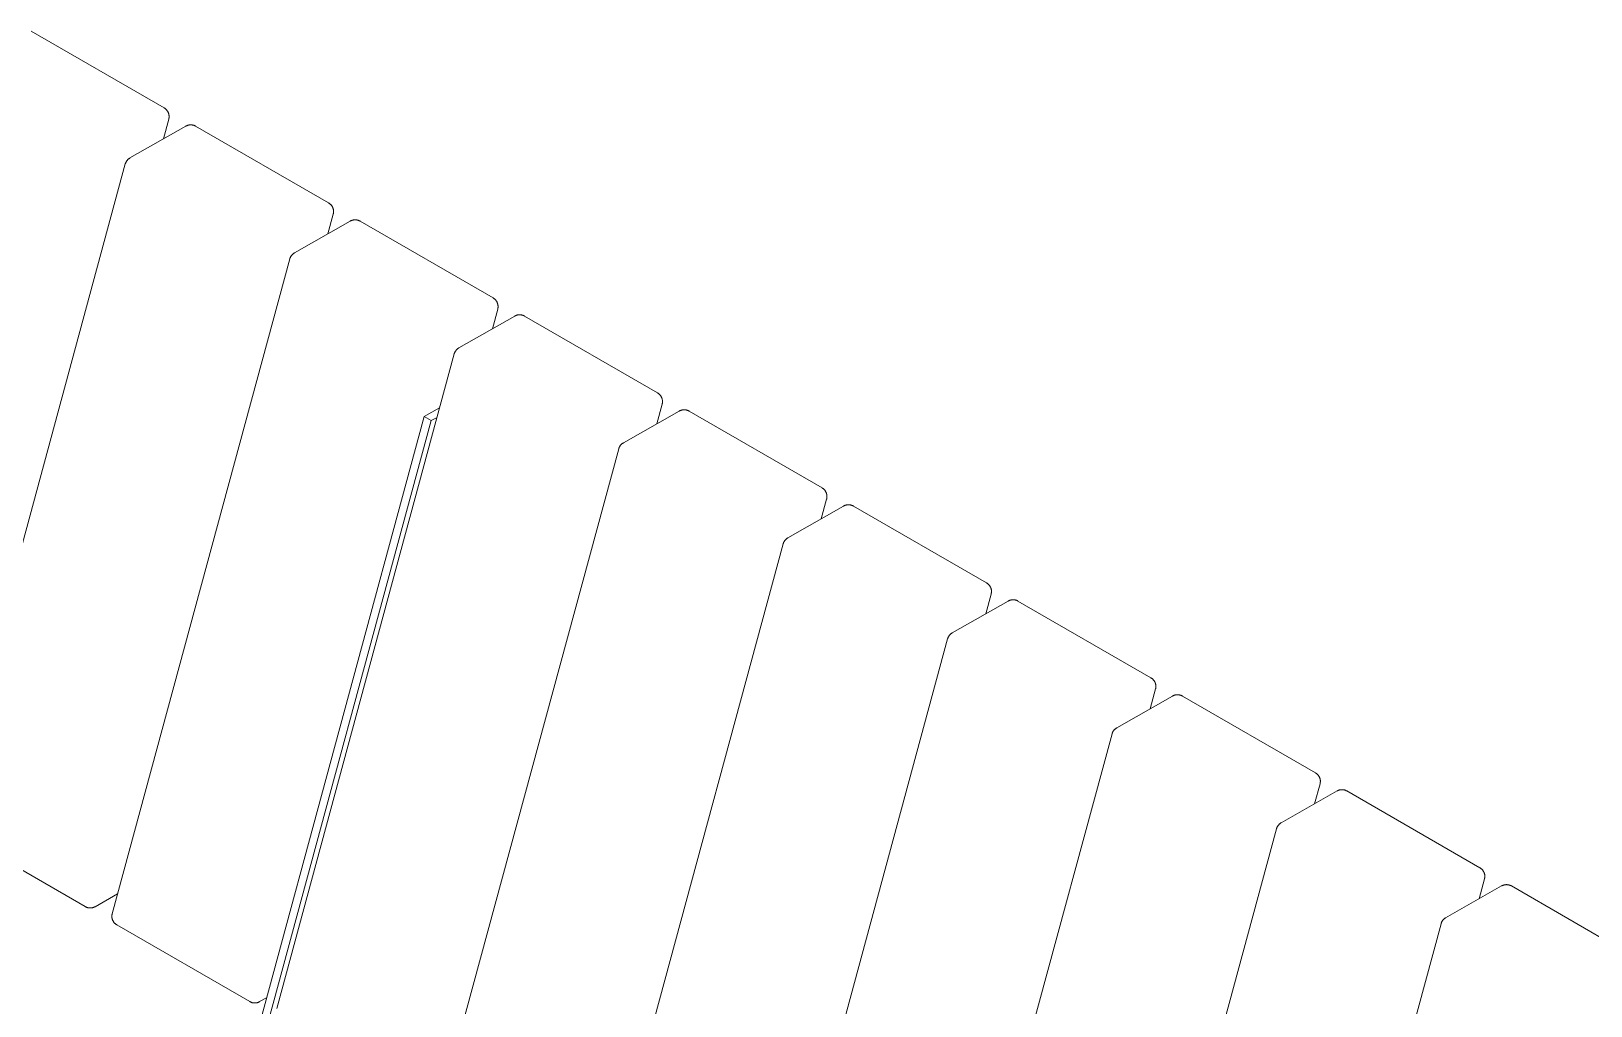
# Model space of a CAD drawing. Header units: millimetres. Extents: x -402 to 3954, y -41 to 3282.
# Drawn here: x 3260.5 to 3668.3, y 1666.8 to 1921.5 of the extents above; entities that cross this region are included whole.
import ezdxf

# ---------------------------------------------------------------- set-up
doc = ezdxf.new("R2010")
doc.units = ezdxf.units.MM
doc.layers.add('ZANO_R', color=7, linetype='Continuous', lineweight=0)

msp = doc.modelspace()

# ---------------------------------------------------------------- linework, layer by layer
at = {"layer": 'ZANO_R'}
for p, q in [((3260.51, 1921.5), (3295.28, 1901.43)), ((3295.28, 1901.43), (3295.35, 1901.38)), ((3295.35, 1901.38), (3295.43, 1901.34)), ((3295.43, 1901.34), (3295.5, 1901.28)), ((3295.5, 1901.28), (3295.57, 1901.23)), ((3295.57, 1901.23), (3295.64, 1901.17)), ((3295.64, 1901.17), (3295.71, 1901.12)), ((3295.71, 1901.12), (3295.77, 1901.06)), ((3295.77, 1901.06), (3295.84, 1900.99)), ((3295.84, 1900.99), (3295.9, 1900.93)), ((3295.9, 1900.93), (3295.96, 1900.86)), ((3295.96, 1900.86), (3296.01, 1900.79)), ((3296.01, 1900.79), (3296.07, 1900.72)), ((3296.07, 1900.72), (3296.12, 1900.65)), ((3296.12, 1900.65), (3296.17, 1900.57)), ((3296.17, 1900.57), (3296.22, 1900.5)), ((3296.22, 1900.5), (3296.26, 1900.42)), ((3296.26, 1900.42), (3296.3, 1900.34)), ((3296.3, 1900.34), (3296.34, 1900.26)), ((3296.34, 1900.26), (3296.37, 1900.18)), ((3296.37, 1900.18), (3296.41, 1900.09)), ((3286.33, 1888.36), (3300.94, 1896.68)), ((3296.48, 1898.51), (3295.08, 1893.35)), ((3296.41, 1900.09), (3296.44, 1900.01)), ((3296.44, 1900.01), (3296.46, 1899.92)), ((3296.46, 1899.92), (3296.49, 1899.84)), ((3296.5, 1898.6), (3296.48, 1898.51)), ((3296.49, 1899.84), (3296.51, 1899.75)), ((3296.52, 1898.69), (3296.5, 1898.6)), ((3296.51, 1899.75), (3296.53, 1899.66)), ((3296.54, 1898.77), (3296.52, 1898.69)), ((3296.53, 1899.66), (3296.54, 1899.57)), ((3296.54, 1899.57), (3296.55, 1899.49)), ((3296.55, 1898.86), (3296.54, 1898.77)), ((3296.55, 1899.49), (3296.56, 1899.4)), ((3296.56, 1898.95), (3296.55, 1898.86)), ((3296.56, 1899.4), (3296.57, 1899.31)), ((3296.57, 1899.04), (3296.56, 1898.95)), ((3296.57, 1899.31), (3296.57, 1899.22)), ((3296.57, 1899.22), (3296.57, 1899.13)), ((3296.57, 1899.13), (3296.57, 1899.04)), ((3300.94, 1896.68), (3301.01, 1896.73)), ((3301.01, 1896.73), (3301.09, 1896.77)), ((3301.09, 1896.77), (3301.18, 1896.8)), ((3301.18, 1896.8), (3301.26, 1896.84)), ((3301.26, 1896.84), (3301.34, 1896.87)), ((3301.34, 1896.87), (3301.43, 1896.9)), ((3301.43, 1896.9), (3301.51, 1896.93)), ((3301.51, 1896.93), (3301.6, 1896.95)), ((3301.6, 1896.95), (3301.69, 1896.97)), ((3301.69, 1896.97), (3301.78, 1896.99)), ((3301.78, 1896.99), (3301.87, 1897)), ((3301.87, 1897), (3301.95, 1897.01)), ((3301.95, 1897.01), (3302.04, 1897.02)), ((3302.04, 1897.02), (3302.13, 1897.02)), ((3302.13, 1897.02), (3302.22, 1897.02)), ((3302.22, 1897.02), (3302.31, 1897.02)), ((3302.31, 1897.02), (3302.4, 1897.02)), ((3302.4, 1897.02), (3302.49, 1897.01)), ((3302.49, 1897.01), (3302.58, 1897)), ((3302.58, 1897), (3302.67, 1896.98)), ((3302.67, 1896.98), (3302.76, 1896.97)), ((3302.76, 1896.97), (3302.85, 1896.94)), ((3302.85, 1896.94), (3302.93, 1896.92)), ((3302.93, 1896.92), (3303.02, 1896.9)), ((3303.02, 1896.9), (3303.1, 1896.87)), ((3303.1, 1896.87), (3303.19, 1896.83)), ((3303.19, 1896.83), (3303.27, 1896.8)), ((3303.27, 1896.8), (3303.35, 1896.76)), ((3303.35, 1896.76), (3303.43, 1896.72)), ((3303.43, 1896.72), (3303.51, 1896.68)), ((3303.51, 1896.68), (3338.28, 1876.6)), ((3285.71, 1887.87), (3285.77, 1887.93)), ((3285.77, 1887.93), (3285.83, 1887.99)), ((3285.83, 1887.99), (3285.9, 1888.05)), ((3285.9, 1888.05), (3285.97, 1888.11)), ((3285.97, 1888.11), (3286.04, 1888.17)), ((3286.04, 1888.17), (3286.11, 1888.22)), ((3286.11, 1888.22), (3286.18, 1888.27)), ((3286.18, 1888.27), (3286.26, 1888.32)), ((3286.26, 1888.32), (3286.33, 1888.36)), ((3238.69, 1715.66), (3285.12, 1886.79)), ((3285.12, 1886.79), (3285.14, 1886.88)), ((3285.14, 1886.88), (3285.17, 1886.96)), ((3285.17, 1886.96), (3285.2, 1887.04)), ((3285.2, 1887.04), (3285.23, 1887.13)), ((3285.23, 1887.13), (3285.27, 1887.21)), ((3285.27, 1887.21), (3285.31, 1887.29)), ((3285.31, 1887.29), (3285.35, 1887.37)), ((3285.35, 1887.37), (3285.39, 1887.44)), ((3285.39, 1887.44), (3285.44, 1887.52)), ((3285.44, 1887.52), (3285.49, 1887.59)), ((3285.49, 1887.59), (3285.54, 1887.66)), ((3285.54, 1887.66), (3285.59, 1887.73)), ((3285.59, 1887.73), (3285.65, 1887.8)), ((3285.65, 1887.8), (3285.71, 1887.87)), ((3338.28, 1876.6), (3338.35, 1876.56)), ((3338.35, 1876.56), (3338.43, 1876.51)), ((3338.43, 1876.51), (3338.5, 1876.46)), ((3338.5, 1876.46), (3338.57, 1876.4)), ((3338.57, 1876.4), (3338.64, 1876.35)), ((3338.64, 1876.35), (3338.71, 1876.29)), ((3338.71, 1876.29), (3338.77, 1876.23)), ((3338.77, 1876.23), (3338.84, 1876.17)), ((3338.84, 1876.17), (3338.9, 1876.1)), ((3338.9, 1876.1), (3338.96, 1876.03)), ((3338.96, 1876.03), (3339.01, 1875.96)), ((3339.01, 1875.96), (3339.07, 1875.89)), ((3339.07, 1875.89), (3339.12, 1875.82)), ((3339.12, 1875.82), (3339.17, 1875.75)), ((3339.17, 1875.75), (3339.22, 1875.67)), ((3329.33, 1863.54), (3343.93, 1871.86)), ((3339.48, 1873.69), (3338.08, 1868.52)), ((3339.22, 1875.67), (3339.26, 1875.59)), ((3339.26, 1875.59), (3339.3, 1875.51)), ((3339.3, 1875.51), (3339.34, 1875.43)), ((3339.34, 1875.43), (3339.37, 1875.35)), ((3339.37, 1875.35), (3339.41, 1875.27)), ((3339.41, 1875.27), (3339.44, 1875.18)), ((3339.44, 1875.18), (3339.46, 1875.1)), ((3339.46, 1875.1), (3339.49, 1875.01)), ((3339.5, 1873.77), (3339.48, 1873.69)), ((3339.49, 1875.01), (3339.51, 1874.92)), ((3339.52, 1873.86), (3339.5, 1873.77)), ((3339.51, 1874.92), (3339.53, 1874.84)), ((3339.54, 1873.95), (3339.52, 1873.86)), ((3339.53, 1874.84), (3339.54, 1874.75)), ((3339.54, 1874.75), (3339.55, 1874.66)), ((3339.55, 1874.04), (3339.54, 1873.95)), ((3339.55, 1874.66), (3339.56, 1874.57)), ((3339.56, 1874.13), (3339.55, 1874.04)), ((3339.56, 1874.57), (3339.57, 1874.48)), ((3339.57, 1874.3), (3339.56, 1874.21)), ((3339.56, 1874.21), (3339.56, 1874.13)), ((3339.57, 1874.48), (3339.57, 1874.39)), ((3339.57, 1874.39), (3339.57, 1874.3)), ((3343.93, 1871.86), (3344.01, 1871.9)), ((3344.01, 1871.9), (3344.09, 1871.94)), ((3344.09, 1871.94), (3344.17, 1871.98)), ((3344.17, 1871.98), (3344.26, 1872.01)), ((3344.26, 1872.01), (3344.34, 1872.05)), ((3344.34, 1872.05), (3344.43, 1872.07)), ((3344.43, 1872.07), (3344.51, 1872.1)), ((3344.51, 1872.1), (3344.6, 1872.12)), ((3344.6, 1872.12), (3344.69, 1872.14)), ((3344.69, 1872.14), (3344.78, 1872.16)), ((3344.78, 1872.16), (3344.86, 1872.17)), ((3344.86, 1872.17), (3344.95, 1872.18)), ((3344.95, 1872.18), (3345.04, 1872.19)), ((3345.04, 1872.19), (3345.13, 1872.2)), ((3345.13, 1872.2), (3345.22, 1872.2)), ((3345.22, 1872.2), (3345.31, 1872.2)), ((3345.31, 1872.2), (3345.4, 1872.19)), ((3345.4, 1872.19), (3345.49, 1872.18)), ((3345.49, 1872.18), (3345.58, 1872.17)), ((3345.58, 1872.17), (3345.67, 1872.16)), ((3345.67, 1872.16), (3345.76, 1872.14)), ((3345.76, 1872.14), (3345.85, 1872.12)), ((3345.85, 1872.12), (3345.93, 1872.1)), ((3345.93, 1872.1), (3346.02, 1872.07)), ((3346.02, 1872.07), (3346.1, 1872.04)), ((3346.1, 1872.04), (3346.19, 1872.01)), ((3346.19, 1872.01), (3346.27, 1871.97)), ((3346.27, 1871.97), (3346.35, 1871.93)), ((3346.35, 1871.93), (3346.43, 1871.89)), ((3346.43, 1871.89), (3346.51, 1871.85)), ((3346.51, 1871.85), (3381.27, 1851.78)), ((3329.18, 1863.44), (3329.25, 1863.49)), ((3329.25, 1863.49), (3329.33, 1863.54)), ((3281.69, 1690.83), (3328.11, 1861.97)), ((3328.11, 1861.97), (3328.14, 1862.05)), ((3328.14, 1862.05), (3328.17, 1862.14)), ((3328.17, 1862.14), (3328.2, 1862.22)), ((3328.2, 1862.22), (3328.23, 1862.3)), ((3328.23, 1862.3), (3328.27, 1862.38)), ((3328.27, 1862.38), (3328.31, 1862.46)), ((3328.31, 1862.46), (3328.35, 1862.54)), ((3328.35, 1862.54), (3328.39, 1862.62)), ((3328.39, 1862.62), (3328.44, 1862.69)), ((3328.44, 1862.69), (3328.49, 1862.77)), ((3328.49, 1862.77), (3328.54, 1862.84)), ((3328.54, 1862.84), (3328.59, 1862.91)), ((3328.59, 1862.91), (3328.65, 1862.98)), ((3328.65, 1862.98), (3328.71, 1863.04)), ((3328.71, 1863.04), (3328.77, 1863.11)), ((3328.77, 1863.11), (3328.83, 1863.17)), ((3328.83, 1863.17), (3328.9, 1863.23)), ((3328.9, 1863.23), (3328.97, 1863.29)), ((3328.97, 1863.29), (3329.04, 1863.34)), ((3329.04, 1863.34), (3329.11, 1863.39)), ((3329.11, 1863.39), (3329.18, 1863.44)), ((3381.27, 1851.78), (3381.35, 1851.73)), ((3381.35, 1851.73), (3381.43, 1851.68)), ((3381.43, 1851.68), (3381.5, 1851.63)), ((3381.5, 1851.63), (3381.57, 1851.58)), ((3381.57, 1851.58), (3381.64, 1851.52)), ((3381.64, 1851.52), (3381.71, 1851.46)), ((3381.71, 1851.46), (3381.77, 1851.4)), ((3381.77, 1851.4), (3381.84, 1851.34)), ((3381.84, 1851.34), (3381.9, 1851.28)), ((3381.9, 1851.28), (3381.96, 1851.21)), ((3382.48, 1848.86), (3381.08, 1843.7)), ((3381.96, 1851.21), (3382.01, 1851.14)), ((3382.01, 1851.14), (3382.07, 1851.07)), ((3382.07, 1851.07), (3382.12, 1851)), ((3382.12, 1851), (3382.17, 1850.92)), ((3382.17, 1850.92), (3382.21, 1850.84)), ((3382.21, 1850.84), (3382.26, 1850.77)), ((3382.26, 1850.77), (3382.3, 1850.69)), ((3382.3, 1850.69), (3382.34, 1850.61)), ((3382.34, 1850.61), (3382.37, 1850.52)), ((3382.37, 1850.52), (3382.41, 1850.44)), ((3382.41, 1850.44), (3382.44, 1850.36)), ((3382.44, 1850.36), (3382.46, 1850.27)), ((3382.46, 1850.27), (3382.49, 1850.19)), ((3382.5, 1848.95), (3382.48, 1848.86)), ((3382.49, 1850.19), (3382.51, 1850.1)), ((3382.52, 1849.03), (3382.5, 1848.95)), ((3382.51, 1850.1), (3382.52, 1850.01)), ((3382.52, 1850.01), (3382.54, 1849.92)), ((3382.53, 1849.12), (3382.52, 1849.03)), ((3382.55, 1849.21), (3382.53, 1849.12)), ((3382.54, 1849.92), (3382.55, 1849.83)), ((3382.55, 1849.83), (3382.56, 1849.75)), ((3382.56, 1849.3), (3382.55, 1849.21)), ((3382.56, 1849.75), (3382.57, 1849.66)), ((3382.57, 1849.48), (3382.56, 1849.39)), ((3382.56, 1849.39), (3382.56, 1849.3)), ((3382.57, 1849.66), (3382.57, 1849.57)), ((3382.57, 1849.57), (3382.57, 1849.48)), ((3387.09, 1847.12), (3387.17, 1847.15)), ((3387.17, 1847.15), (3387.26, 1847.19)), ((3387.26, 1847.19), (3387.34, 1847.22)), ((3387.34, 1847.22), (3387.43, 1847.25)), ((3387.43, 1847.25), (3387.51, 1847.27)), ((3387.51, 1847.27), (3387.6, 1847.3)), ((3387.6, 1847.3), (3387.69, 1847.32)), ((3387.69, 1847.32), (3387.77, 1847.33)), ((3387.77, 1847.33), (3387.86, 1847.35)), ((3387.86, 1847.35), (3387.95, 1847.36)), ((3387.95, 1847.36), (3388.04, 1847.37)), ((3388.04, 1847.37), (3388.13, 1847.37)), ((3388.13, 1847.37), (3388.22, 1847.37)), ((3388.22, 1847.37), (3388.31, 1847.37)), ((3388.31, 1847.37), (3388.4, 1847.36)), ((3388.4, 1847.36), (3388.49, 1847.36)), ((3388.49, 1847.36), (3388.58, 1847.35)), ((3388.58, 1847.35), (3388.67, 1847.33)), ((3388.67, 1847.33), (3388.76, 1847.31)), ((3388.76, 1847.31), (3388.84, 1847.29)), ((3388.84, 1847.29), (3388.93, 1847.27)), ((3388.93, 1847.27), (3389.02, 1847.24)), ((3389.02, 1847.24), (3389.1, 1847.21)), ((3389.1, 1847.21), (3389.19, 1847.18)), ((3389.19, 1847.18), (3389.27, 1847.15)), ((3389.27, 1847.15), (3389.35, 1847.11)), ((3372.33, 1838.71), (3386.93, 1847.03)), ((3386.93, 1847.03), (3387.01, 1847.08)), ((3387.01, 1847.08), (3387.09, 1847.12)), ((3389.35, 1847.11), (3389.43, 1847.07)), ((3389.43, 1847.07), (3389.51, 1847.03)), ((3389.51, 1847.03), (3424.27, 1826.95)), ((3324.69, 1666.01), (3371.11, 1837.14)), ((3371.11, 1837.14), (3371.14, 1837.23)), ((3371.14, 1837.23), (3371.17, 1837.31)), ((3371.17, 1837.31), (3371.2, 1837.39)), ((3371.2, 1837.39), (3371.23, 1837.48)), ((3371.23, 1837.48), (3371.27, 1837.56)), ((3371.27, 1837.56), (3371.3, 1837.64)), ((3371.3, 1837.64), (3371.35, 1837.71)), ((3371.35, 1837.71), (3371.39, 1837.79)), ((3371.39, 1837.79), (3371.44, 1837.87)), ((3371.44, 1837.87), (3371.49, 1837.94)), ((3371.49, 1837.94), (3371.54, 1838.01)), ((3371.54, 1838.01), (3371.59, 1838.08)), ((3371.59, 1838.08), (3371.65, 1838.15)), ((3371.65, 1838.15), (3371.71, 1838.22)), ((3371.71, 1838.22), (3371.77, 1838.28)), ((3371.77, 1838.28), (3371.83, 1838.34)), ((3371.83, 1838.34), (3371.9, 1838.4)), ((3371.9, 1838.4), (3371.97, 1838.46)), ((3371.97, 1838.46), (3372.03, 1838.52)), ((3372.03, 1838.52), (3372.11, 1838.57)), ((3372.11, 1838.57), (3372.18, 1838.62)), ((3372.18, 1838.62), (3372.25, 1838.67)), ((3372.25, 1838.67), (3372.33, 1838.71)), ((3424.27, 1826.95), (3424.35, 1826.91)), ((3424.35, 1826.91), (3424.42, 1826.86)), ((3424.42, 1826.86), (3424.5, 1826.81)), ((3424.5, 1826.81), (3424.57, 1826.75)), ((3363.29, 1820.77), (3367.29, 1823.05)), ((3425.48, 1824.03), (3424.08, 1818.87)), ((3424.57, 1826.75), (3424.64, 1826.7)), ((3424.64, 1826.7), (3424.71, 1826.64)), ((3424.71, 1826.64), (3424.77, 1826.58)), ((3424.77, 1826.58), (3424.84, 1826.52)), ((3424.84, 1826.52), (3424.9, 1826.45)), ((3424.9, 1826.45), (3424.96, 1826.38)), ((3424.96, 1826.38), (3425.01, 1826.31)), ((3425.01, 1826.31), (3425.07, 1826.24)), ((3425.07, 1826.24), (3425.12, 1826.17)), ((3425.12, 1826.17), (3425.17, 1826.1)), ((3425.17, 1826.1), (3425.21, 1826.02)), ((3425.21, 1826.02), (3425.26, 1825.94)), ((3425.26, 1825.94), (3425.3, 1825.86)), ((3425.3, 1825.86), (3425.34, 1825.78)), ((3425.34, 1825.78), (3425.37, 1825.7)), ((3425.37, 1825.7), (3425.4, 1825.62)), ((3425.4, 1825.62), (3425.43, 1825.53)), ((3425.43, 1825.53), (3425.46, 1825.45)), ((3425.46, 1825.45), (3425.48, 1825.36)), ((3425.48, 1825.36), (3425.51, 1825.27)), ((3425.5, 1824.12), (3425.48, 1824.03)), ((3425.52, 1824.21), (3425.5, 1824.12)), ((3425.51, 1825.27), (3425.52, 1825.19)), ((3425.52, 1825.19), (3425.54, 1825.1)), ((3425.53, 1824.3), (3425.52, 1824.21)), ((3425.55, 1824.39), (3425.53, 1824.3)), ((3425.54, 1825.1), (3425.55, 1825.01)), ((3425.55, 1825.01), (3425.56, 1824.92)), ((3425.56, 1824.47), (3425.55, 1824.39)), ((3425.56, 1824.92), (3425.56, 1824.83)), ((3425.56, 1824.83), (3425.57, 1824.74)), ((3425.57, 1824.65), (3425.56, 1824.56)), ((3425.56, 1824.56), (3425.56, 1824.47)), ((3425.57, 1824.74), (3425.57, 1824.65)), ((3308.04, 1617.29), (3363.29, 1820.77)), ((3309.87, 1616.24), (3365.12, 1819.71)), ((3363.29, 1820.77), (3365.12, 1819.71)), ((3365.12, 1819.71), (3366.62, 1820.56)), ((3415.33, 1813.89), (3429.93, 1822.21)), ((3429.93, 1822.21), (3430.01, 1822.25)), ((3430.01, 1822.25), (3430.09, 1822.29)), ((3430.09, 1822.29), (3430.17, 1822.33)), ((3430.17, 1822.33), (3430.26, 1822.36)), ((3430.26, 1822.36), (3430.34, 1822.39)), ((3430.34, 1822.39), (3430.43, 1822.42)), ((3430.43, 1822.42), (3430.51, 1822.45)), ((3430.51, 1822.45), (3430.6, 1822.47)), ((3430.6, 1822.47), (3430.69, 1822.49)), ((3430.69, 1822.49), (3430.77, 1822.51)), ((3430.77, 1822.51), (3430.86, 1822.52)), ((3430.86, 1822.52), (3430.95, 1822.53)), ((3430.95, 1822.53), (3431.04, 1822.54)), ((3431.04, 1822.54), (3431.13, 1822.54)), ((3431.13, 1822.54), (3431.22, 1822.55)), ((3431.22, 1822.55), (3431.31, 1822.54)), ((3431.31, 1822.54), (3431.4, 1822.54)), ((3431.4, 1822.54), (3431.49, 1822.53)), ((3431.49, 1822.53), (3431.58, 1822.52)), ((3431.58, 1822.52), (3431.67, 1822.51)), ((3431.67, 1822.51), (3431.76, 1822.49)), ((3431.76, 1822.49), (3431.84, 1822.47)), ((3431.84, 1822.47), (3431.93, 1822.44)), ((3431.93, 1822.44), (3432.02, 1822.42)), ((3432.02, 1822.42), (3432.1, 1822.39)), ((3432.1, 1822.39), (3432.18, 1822.36)), ((3432.18, 1822.36), (3432.27, 1822.32)), ((3432.27, 1822.32), (3432.35, 1822.28)), ((3432.35, 1822.28), (3432.43, 1822.24)), ((3432.43, 1822.24), (3432.51, 1822.2)), ((3432.51, 1822.2), (3467.27, 1802.13)), ((3367.69, 1641.18), (3414.11, 1812.32)), ((3414.11, 1812.32), (3414.14, 1812.4)), ((3414.14, 1812.4), (3414.16, 1812.48)), ((3414.16, 1812.48), (3414.2, 1812.57)), ((3414.2, 1812.57), (3414.23, 1812.65)), ((3414.23, 1812.65), (3414.26, 1812.73)), ((3414.26, 1812.73), (3414.3, 1812.81)), ((3414.3, 1812.81), (3414.34, 1812.89)), ((3414.34, 1812.89), (3414.39, 1812.97)), ((3414.39, 1812.97), (3414.44, 1813.04)), ((3414.44, 1813.04), (3414.49, 1813.11)), ((3414.49, 1813.11), (3414.54, 1813.19)), ((3414.54, 1813.19), (3414.59, 1813.26)), ((3414.59, 1813.26), (3414.65, 1813.32)), ((3414.65, 1813.32), (3414.71, 1813.39)), ((3414.71, 1813.39), (3414.77, 1813.46)), ((3414.77, 1813.46), (3414.83, 1813.52)), ((3414.83, 1813.52), (3414.9, 1813.58)), ((3414.9, 1813.58), (3414.96, 1813.63)), ((3414.96, 1813.63), (3415.03, 1813.69)), ((3415.03, 1813.69), (3415.1, 1813.74)), ((3415.1, 1813.74), (3415.18, 1813.79)), ((3415.18, 1813.79), (3415.25, 1813.84)), ((3415.25, 1813.84), (3415.33, 1813.89)), ((3468.48, 1799.21), (3467.07, 1794.04)), ((3467.27, 1802.13), (3467.35, 1802.08)), ((3467.35, 1802.08), (3467.42, 1802.03)), ((3467.42, 1802.03), (3467.5, 1801.98)), ((3467.5, 1801.98), (3467.57, 1801.93)), ((3467.57, 1801.93), (3467.64, 1801.87)), ((3467.64, 1801.87), (3467.71, 1801.81)), ((3467.71, 1801.81), (3467.77, 1801.75)), ((3467.77, 1801.75), (3467.83, 1801.69)), ((3467.83, 1801.69), (3467.9, 1801.62)), ((3467.9, 1801.62), (3467.95, 1801.56)), ((3467.95, 1801.56), (3468.01, 1801.49)), ((3468.01, 1801.49), (3468.07, 1801.42)), ((3468.07, 1801.42), (3468.12, 1801.34)), ((3468.12, 1801.34), (3468.17, 1801.27)), ((3468.17, 1801.27), (3468.21, 1801.19)), ((3468.21, 1801.19), (3468.26, 1801.12)), ((3468.26, 1801.12), (3468.3, 1801.04)), ((3468.3, 1801.04), (3468.34, 1800.96)), ((3468.34, 1800.96), (3468.37, 1800.87)), ((3468.37, 1800.87), (3468.4, 1800.79)), ((3468.4, 1800.79), (3468.43, 1800.71)), ((3468.43, 1800.71), (3468.46, 1800.62)), ((3468.46, 1800.62), (3468.48, 1800.53)), ((3468.48, 1800.53), (3468.5, 1800.45)), ((3468.5, 1799.3), (3468.48, 1799.21)), ((3468.5, 1800.45), (3468.52, 1800.36)), ((3468.52, 1799.38), (3468.5, 1799.3)), ((3468.52, 1800.36), (3468.54, 1800.27)), ((3468.53, 1799.47), (3468.52, 1799.38)), ((3468.55, 1799.56), (3468.53, 1799.47)), ((3468.54, 1800.27), (3468.55, 1800.18)), ((3468.55, 1800.18), (3468.56, 1800.09)), ((3468.56, 1799.65), (3468.55, 1799.56)), ((3468.56, 1800.09), (3468.56, 1800.01)), ((3468.56, 1800.01), (3468.57, 1799.92)), ((3468.57, 1799.83), (3468.56, 1799.74)), ((3468.56, 1799.74), (3468.56, 1799.65)), ((3468.57, 1799.92), (3468.57, 1799.83)), ((3458.33, 1789.06), (3472.93, 1797.38)), ((3472.93, 1797.38), (3473.01, 1797.42)), ((3473.01, 1797.42), (3473.09, 1797.46)), ((3473.09, 1797.46), (3473.17, 1797.5)), ((3473.17, 1797.5), (3473.26, 1797.54)), ((3473.26, 1797.54), (3473.34, 1797.57)), ((3473.34, 1797.57), (3473.42, 1797.6)), ((3473.42, 1797.6), (3473.51, 1797.62)), ((3473.51, 1797.62), (3473.6, 1797.65)), ((3473.6, 1797.65), (3473.68, 1797.67)), ((3473.68, 1797.67), (3473.77, 1797.68)), ((3473.77, 1797.68), (3473.86, 1797.7)), ((3473.86, 1797.7), (3473.95, 1797.71)), ((3473.95, 1797.71), (3474.04, 1797.71)), ((3474.04, 1797.71), (3474.13, 1797.72)), ((3474.13, 1797.72), (3474.22, 1797.72)), ((3474.22, 1797.72), (3474.31, 1797.72)), ((3474.31, 1797.72), (3474.4, 1797.71)), ((3474.4, 1797.71), (3474.49, 1797.71)), ((3474.49, 1797.71), (3474.58, 1797.69)), ((3474.58, 1797.69), (3474.67, 1797.68)), ((3474.67, 1797.68), (3474.75, 1797.66)), ((3474.75, 1797.66), (3474.84, 1797.64)), ((3474.84, 1797.64), (3474.93, 1797.62)), ((3474.93, 1797.62), (3475.01, 1797.59)), ((3475.01, 1797.59), (3475.1, 1797.56)), ((3475.1, 1797.56), (3475.18, 1797.53)), ((3475.18, 1797.53), (3475.27, 1797.5)), ((3475.27, 1797.5), (3475.35, 1797.46)), ((3475.35, 1797.46), (3475.43, 1797.42)), ((3475.43, 1797.42), (3475.51, 1797.37)), ((3475.51, 1797.37), (3510.27, 1777.3)), ((3410.69, 1616.36), (3457.11, 1787.49)), ((3457.11, 1787.49), (3457.14, 1787.57)), ((3457.14, 1787.57), (3457.16, 1787.66)), ((3457.16, 1787.66), (3457.19, 1787.74)), ((3457.19, 1787.74), (3457.23, 1787.82)), ((3457.23, 1787.82), (3457.26, 1787.91)), ((3457.26, 1787.91), (3457.3, 1787.99)), ((3457.3, 1787.99), (3457.34, 1788.06)), ((3457.34, 1788.06), (3457.39, 1788.14)), ((3457.39, 1788.14), (3457.44, 1788.22)), ((3457.44, 1788.22), (3457.48, 1788.29)), ((3457.48, 1788.29), (3457.54, 1788.36)), ((3457.54, 1788.36), (3457.59, 1788.43)), ((3457.59, 1788.43), (3457.65, 1788.5)), ((3457.65, 1788.5), (3457.71, 1788.57)), ((3457.71, 1788.57), (3457.77, 1788.63)), ((3457.77, 1788.63), (3457.83, 1788.69)), ((3457.83, 1788.69), (3457.9, 1788.75)), ((3457.9, 1788.75), (3457.96, 1788.81)), ((3457.96, 1788.81), (3458.03, 1788.86)), ((3458.03, 1788.86), (3458.1, 1788.92)), ((3458.1, 1788.92), (3458.18, 1788.97)), ((3458.18, 1788.97), (3458.25, 1789.02)), ((3458.25, 1789.02), (3458.33, 1789.06)), ((3511.48, 1774.38), (3510.07, 1769.22)), ((3510.27, 1777.3), (3510.35, 1777.26)), ((3510.35, 1777.26), (3510.42, 1777.21)), ((3510.42, 1777.21), (3510.5, 1777.16)), ((3510.5, 1777.16), (3510.57, 1777.1)), ((3510.57, 1777.1), (3510.64, 1777.05)), ((3510.64, 1777.05), (3510.7, 1776.99)), ((3510.7, 1776.99), (3510.77, 1776.93)), ((3510.77, 1776.93), (3510.83, 1776.86)), ((3510.83, 1776.86), (3510.89, 1776.8)), ((3510.89, 1776.8), (3510.95, 1776.73)), ((3510.95, 1776.73), (3511.01, 1776.66)), ((3511.01, 1776.66), (3511.06, 1776.59)), ((3511.06, 1776.59), (3511.12, 1776.52)), ((3511.12, 1776.52), (3511.16, 1776.44)), ((3511.16, 1776.44), (3511.21, 1776.37)), ((3511.21, 1776.37), (3511.26, 1776.29)), ((3511.26, 1776.29), (3511.3, 1776.21)), ((3511.3, 1776.21), (3511.33, 1776.13)), ((3511.33, 1776.13), (3511.37, 1776.05)), ((3511.37, 1776.05), (3511.4, 1775.96)), ((3511.4, 1775.96), (3511.43, 1775.88)), ((3511.43, 1775.88), (3511.46, 1775.8)), ((3511.46, 1775.8), (3511.48, 1775.71)), ((3511.48, 1775.71), (3511.5, 1775.62)), ((3511.5, 1774.47), (3511.48, 1774.38)), ((3511.5, 1775.62), (3511.52, 1775.53)), ((3511.52, 1774.56), (3511.5, 1774.47)), ((3511.52, 1775.53), (3511.54, 1775.45)), ((3511.53, 1774.65), (3511.52, 1774.56)), ((3511.54, 1774.73), (3511.53, 1774.65)), ((3511.54, 1775.45), (3511.55, 1775.36)), ((3511.55, 1774.82), (3511.54, 1774.73)), ((3511.55, 1775.36), (3511.56, 1775.27)), ((3511.56, 1774.91), (3511.55, 1774.82)), ((3511.56, 1775.27), (3511.56, 1775.18)), ((3511.56, 1775.18), (3511.57, 1775.09)), ((3511.57, 1775.09), (3511.56, 1775)), ((3511.56, 1775), (3511.56, 1774.91)), ((3501.33, 1764.23), (3515.93, 1772.56)), ((3515.93, 1772.56), (3516.01, 1772.6)), ((3516.01, 1772.6), (3516.09, 1772.64)), ((3516.09, 1772.64), (3516.17, 1772.68)), ((3516.17, 1772.68), (3516.25, 1772.71)), ((3516.25, 1772.71), (3516.34, 1772.74)), ((3516.34, 1772.74), (3516.42, 1772.77)), ((3516.42, 1772.77), (3516.51, 1772.8)), ((3516.51, 1772.8), (3516.6, 1772.82)), ((3516.6, 1772.82), (3516.68, 1772.84)), ((3516.68, 1772.84), (3516.77, 1772.86)), ((3516.77, 1772.86), (3516.86, 1772.87)), ((3516.86, 1772.87), (3516.95, 1772.88)), ((3516.95, 1772.88), (3517.04, 1772.89)), ((3517.04, 1772.89), (3517.13, 1772.89)), ((3517.13, 1772.89), (3517.22, 1772.9)), ((3517.22, 1772.9), (3517.31, 1772.89)), ((3517.31, 1772.89), (3517.4, 1772.89)), ((3517.4, 1772.89), (3517.49, 1772.88)), ((3517.49, 1772.88), (3517.58, 1772.87)), ((3517.58, 1772.87), (3517.67, 1772.85)), ((3517.67, 1772.85), (3517.75, 1772.84)), ((3517.75, 1772.84), (3517.84, 1772.82)), ((3517.84, 1772.82), (3517.93, 1772.79)), ((3517.93, 1772.79), (3518.01, 1772.77)), ((3518.01, 1772.77), (3518.1, 1772.74)), ((3518.1, 1772.74), (3518.18, 1772.71)), ((3518.18, 1772.71), (3518.27, 1772.67)), ((3518.27, 1772.67), (3518.35, 1772.63)), ((3518.35, 1772.63), (3518.43, 1772.59)), ((3518.43, 1772.59), (3518.51, 1772.55)), ((3518.51, 1772.55), (3553.27, 1752.48)), ((3453.69, 1591.53), (3500.11, 1762.66)), ((3500.11, 1762.66), (3500.14, 1762.75)), ((3500.14, 1762.75), (3500.16, 1762.83)), ((3500.16, 1762.83), (3500.19, 1762.92)), ((3500.19, 1762.92), (3500.23, 1763)), ((3500.23, 1763), (3500.26, 1763.08)), ((3500.26, 1763.08), (3500.3, 1763.16)), ((3500.3, 1763.16), (3500.34, 1763.24)), ((3500.34, 1763.24), (3500.39, 1763.31)), ((3500.39, 1763.31), (3500.43, 1763.39)), ((3500.43, 1763.39), (3500.48, 1763.46)), ((3500.48, 1763.46), (3500.54, 1763.54)), ((3500.54, 1763.54), (3500.59, 1763.61)), ((3500.59, 1763.61), (3500.65, 1763.67)), ((3500.65, 1763.67), (3500.71, 1763.74)), ((3500.71, 1763.74), (3500.77, 1763.8)), ((3500.77, 1763.8), (3500.83, 1763.87)), ((3500.83, 1763.87), (3500.9, 1763.93)), ((3500.9, 1763.93), (3500.96, 1763.98)), ((3500.96, 1763.98), (3501.03, 1764.04)), ((3501.03, 1764.04), (3501.1, 1764.09)), ((3501.1, 1764.09), (3501.18, 1764.14)), ((3501.18, 1764.14), (3501.25, 1764.19)), ((3501.25, 1764.19), (3501.33, 1764.23)), ((3554.47, 1749.56), (3553.07, 1744.39)), ((3553.27, 1752.48), (3553.35, 1752.43)), ((3553.35, 1752.43), (3553.42, 1752.38)), ((3553.42, 1752.38), (3553.5, 1752.33)), ((3553.5, 1752.33), (3553.57, 1752.28)), ((3553.57, 1752.28), (3553.64, 1752.22)), ((3553.64, 1752.22), (3553.7, 1752.16)), ((3553.7, 1752.16), (3553.77, 1752.1)), ((3553.77, 1752.1), (3553.83, 1752.04)), ((3553.83, 1752.04), (3553.89, 1751.97)), ((3553.89, 1751.97), (3553.95, 1751.91)), ((3553.95, 1751.91), (3554.01, 1751.84)), ((3554.01, 1751.84), (3554.06, 1751.77)), ((3554.06, 1751.77), (3554.11, 1751.69)), ((3554.11, 1751.69), (3554.16, 1751.62)), ((3554.16, 1751.62), (3554.21, 1751.54)), ((3554.21, 1751.54), (3554.25, 1751.46)), ((3554.25, 1751.46), (3554.3, 1751.39)), ((3554.3, 1751.39), (3554.33, 1751.3)), ((3554.33, 1751.3), (3554.37, 1751.22)), ((3554.37, 1751.22), (3554.4, 1751.14)), ((3554.4, 1751.14), (3554.43, 1751.05)), ((3554.43, 1751.05), (3554.46, 1750.97)), ((3554.46, 1750.97), (3554.48, 1750.88)), ((3554.5, 1749.64), (3554.47, 1749.56)), ((3554.48, 1750.88), (3554.5, 1750.8)), ((3554.5, 1750.8), (3554.52, 1750.71)), ((3554.52, 1749.73), (3554.5, 1749.64)), ((3554.52, 1750.71), (3554.54, 1750.62)), ((3554.53, 1749.82), (3554.52, 1749.73)), ((3554.54, 1749.91), (3554.53, 1749.82)), ((3554.54, 1750.62), (3554.55, 1750.53)), ((3554.55, 1750), (3554.54, 1749.91)), ((3554.55, 1750.53), (3554.56, 1750.44)), ((3554.56, 1750.09), (3554.55, 1750)), ((3554.56, 1750.44), (3554.56, 1750.35)), ((3554.56, 1750.35), (3554.56, 1750.27)), ((3554.56, 1750.27), (3554.56, 1750.18)), ((3554.56, 1750.18), (3554.56, 1750.09)), ((3544.33, 1739.41), (3558.93, 1747.73)), ((3558.93, 1747.73), (3559.01, 1747.77)), ((3559.01, 1747.77), (3559.09, 1747.81)), ((3559.09, 1747.81), (3559.17, 1747.85)), ((3559.17, 1747.85), (3559.25, 1747.89)), ((3559.25, 1747.89), (3559.34, 1747.92)), ((3559.34, 1747.92), (3559.42, 1747.95)), ((3559.42, 1747.95), (3559.51, 1747.97)), ((3559.51, 1747.97), (3559.6, 1748)), ((3559.6, 1748), (3559.68, 1748.02)), ((3559.68, 1748.02), (3559.77, 1748.03)), ((3559.77, 1748.03), (3559.86, 1748.05)), ((3559.86, 1748.05), (3559.95, 1748.06)), ((3559.95, 1748.06), (3560.04, 1748.06)), ((3560.04, 1748.06), (3560.13, 1748.07)), ((3560.13, 1748.07), (3560.22, 1748.07)), ((3560.22, 1748.07), (3560.31, 1748.07)), ((3560.31, 1748.07), (3560.4, 1748.06)), ((3560.4, 1748.06), (3560.49, 1748.05)), ((3560.49, 1748.05), (3560.58, 1748.04)), ((3560.58, 1748.04), (3560.66, 1748.03)), ((3560.66, 1748.03), (3560.75, 1748.01)), ((3560.75, 1748.01), (3560.84, 1747.99)), ((3560.84, 1747.99), (3560.93, 1747.97)), ((3560.93, 1747.97), (3561.01, 1747.94)), ((3561.01, 1747.94), (3561.1, 1747.91)), ((3561.1, 1747.91), (3561.18, 1747.88)), ((3561.18, 1747.88), (3561.26, 1747.85)), ((3561.26, 1747.85), (3561.35, 1747.81)), ((3561.35, 1747.81), (3561.43, 1747.77)), ((3561.43, 1747.77), (3561.5, 1747.72)), ((3561.5, 1747.72), (3596.27, 1727.65)), ((3496.69, 1566.71), (3543.11, 1737.84)), ((3543.11, 1737.84), (3543.13, 1737.92)), ((3543.13, 1737.92), (3543.16, 1738.01)), ((3543.16, 1738.01), (3543.19, 1738.09)), ((3543.19, 1738.09), (3543.23, 1738.17)), ((3543.23, 1738.17), (3543.26, 1738.25)), ((3543.26, 1738.25), (3543.3, 1738.33)), ((3543.3, 1738.33), (3543.34, 1738.41)), ((3543.34, 1738.41), (3543.39, 1738.49)), ((3543.39, 1738.49), (3543.43, 1738.56)), ((3543.43, 1738.56), (3543.48, 1738.64)), ((3543.48, 1738.64), (3543.53, 1738.71)), ((3543.53, 1738.71), (3543.59, 1738.78)), ((3543.59, 1738.78), (3543.65, 1738.85)), ((3543.65, 1738.85), (3543.7, 1738.91)), ((3543.7, 1738.91), (3543.77, 1738.98)), ((3543.77, 1738.98), (3543.83, 1739.04)), ((3543.83, 1739.04), (3543.89, 1739.1)), ((3543.89, 1739.1), (3543.96, 1739.16)), ((3543.96, 1739.16), (3544.03, 1739.21)), ((3544.03, 1739.21), (3544.1, 1739.27)), ((3544.1, 1739.27), (3544.18, 1739.32)), ((3544.18, 1739.32), (3544.25, 1739.36)), ((3544.25, 1739.36), (3544.33, 1739.41)), ((3596.27, 1727.65), (3596.35, 1727.61)), ((3596.35, 1727.61), (3596.42, 1727.56)), ((3596.42, 1727.56), (3596.49, 1727.51)), ((3596.49, 1727.51), (3596.57, 1727.45)), ((3596.57, 1727.45), (3596.64, 1727.4)), ((3596.64, 1727.4), (3596.7, 1727.34)), ((3596.7, 1727.34), (3596.77, 1727.28)), ((3596.77, 1727.28), (3596.83, 1727.21)), ((3596.83, 1727.21), (3596.89, 1727.15)), ((3596.89, 1727.15), (3596.95, 1727.08)), ((3596.95, 1727.08), (3597.01, 1727.01)), ((3597.01, 1727.01), (3597.06, 1726.94)), ((3597.06, 1726.94), (3597.11, 1726.87)), ((3597.11, 1726.87), (3597.16, 1726.79)), ((3597.16, 1726.79), (3597.21, 1726.72)), ((3597.21, 1726.72), (3597.25, 1726.64)), ((3597.25, 1726.64), (3597.29, 1726.56)), ((3597.29, 1726.56), (3597.33, 1726.48)), ((3597.33, 1726.48), (3597.37, 1726.4)), ((3597.37, 1726.4), (3597.4, 1726.31)), ((3597.4, 1726.31), (3597.43, 1726.23)), ((3597.43, 1726.23), (3597.46, 1726.14)), ((3597.46, 1726.14), (3597.48, 1726.06)), ((3597.5, 1724.82), (3597.47, 1724.73)), ((3597.48, 1726.06), (3597.5, 1725.97)), ((3597.5, 1725.97), (3597.52, 1725.88)), ((3597.51, 1724.91), (3597.5, 1724.82)), ((3597.53, 1724.99), (3597.51, 1724.91)), ((3597.52, 1725.88), (3597.53, 1725.8)), ((3597.53, 1725.8), (3597.55, 1725.71)), ((3597.54, 1725.08), (3597.53, 1724.99)), ((3597.55, 1725.17), (3597.54, 1725.08)), ((3597.55, 1725.71), (3597.56, 1725.62)), ((3597.56, 1725.26), (3597.55, 1725.17)), ((3597.56, 1725.62), (3597.56, 1725.53)), ((3597.56, 1725.53), (3597.56, 1725.44)), ((3597.56, 1725.44), (3597.56, 1725.35)), ((3597.56, 1725.35), (3597.56, 1725.26)), ((3587.33, 1714.58), (3601.93, 1722.9)), ((3597.47, 1724.73), (3596.07, 1719.57)), ((3601.93, 1722.9), (3602.01, 1722.95)), ((3602.01, 1722.95), (3602.09, 1722.99)), ((3602.09, 1722.99), (3602.17, 1723.03)), ((3602.17, 1723.03), (3602.25, 1723.06)), ((3602.25, 1723.06), (3602.34, 1723.09)), ((3602.34, 1723.09), (3602.42, 1723.12)), ((3602.42, 1723.12), (3602.51, 1723.15)), ((3602.51, 1723.15), (3602.59, 1723.17)), ((3602.59, 1723.17), (3602.68, 1723.19)), ((3602.68, 1723.19), (3602.77, 1723.21)), ((3602.77, 1723.21), (3602.86, 1723.22)), ((3602.86, 1723.22), (3602.95, 1723.23)), ((3602.95, 1723.23), (3603.04, 1723.24)), ((3603.04, 1723.24), (3603.13, 1723.24)), ((3603.13, 1723.24), (3603.22, 1723.24)), ((3603.22, 1723.24), (3603.31, 1723.24)), ((3603.31, 1723.24), (3603.4, 1723.24)), ((3603.4, 1723.24), (3603.49, 1723.23)), ((3603.49, 1723.23), (3603.58, 1723.22)), ((3603.58, 1723.22), (3603.66, 1723.2)), ((3603.66, 1723.2), (3603.75, 1723.19)), ((3603.75, 1723.19), (3603.84, 1723.17)), ((3603.84, 1723.17), (3603.93, 1723.14)), ((3603.93, 1723.14), (3604.01, 1723.12)), ((3604.01, 1723.12), (3604.1, 1723.09)), ((3604.1, 1723.09), (3604.18, 1723.05)), ((3604.18, 1723.05), (3604.26, 1723.02)), ((3604.26, 1723.02), (3604.34, 1722.98)), ((3604.34, 1722.98), (3604.43, 1722.94)), ((3604.43, 1722.94), (3604.5, 1722.9)), ((3604.5, 1722.9), (3639.27, 1702.83)), ((3274.66, 1692.67), (3239.9, 1712.74)), ((3539.69, 1541.88), (3586.11, 1713.01)), ((3586.11, 1713.01), (3586.13, 1713.1)), ((3586.13, 1713.1), (3586.16, 1713.18)), ((3586.16, 1713.18), (3586.19, 1713.27)), ((3586.19, 1713.27), (3586.22, 1713.35)), ((3586.22, 1713.35), (3586.26, 1713.43)), ((3586.26, 1713.43), (3586.3, 1713.51)), ((3586.3, 1713.51), (3586.34, 1713.59)), ((3586.34, 1713.59), (3586.39, 1713.66)), ((3586.39, 1713.66), (3586.43, 1713.74)), ((3586.43, 1713.74), (3586.48, 1713.81)), ((3586.48, 1713.81), (3586.53, 1713.88)), ((3586.53, 1713.88), (3586.59, 1713.95)), ((3586.59, 1713.95), (3586.64, 1714.02)), ((3586.64, 1714.02), (3586.7, 1714.09)), ((3586.7, 1714.09), (3586.76, 1714.15)), ((3586.76, 1714.15), (3586.83, 1714.22)), ((3586.83, 1714.22), (3586.89, 1714.28)), ((3586.89, 1714.28), (3586.96, 1714.33)), ((3586.96, 1714.33), (3587.03, 1714.39)), ((3587.03, 1714.39), (3587.1, 1714.44)), ((3587.1, 1714.44), (3587.17, 1714.49)), ((3587.17, 1714.49), (3587.25, 1714.54)), ((3587.25, 1714.54), (3587.33, 1714.58)), ((3639.27, 1702.83), (3639.35, 1702.78)), ((3639.35, 1702.78), (3639.42, 1702.73)), ((3639.42, 1702.73), (3639.49, 1702.68)), ((3639.49, 1702.68), (3639.56, 1702.63)), ((3639.56, 1702.63), (3639.63, 1702.57)), ((3639.63, 1702.57), (3639.7, 1702.51)), ((3639.7, 1702.51), (3639.77, 1702.45)), ((3639.77, 1702.45), (3639.83, 1702.39)), ((3639.83, 1702.39), (3639.89, 1702.32)), ((3639.89, 1702.32), (3639.95, 1702.26)), ((3639.95, 1702.26), (3640.01, 1702.19)), ((3640.01, 1702.19), (3640.06, 1702.12)), ((3640.06, 1702.12), (3640.11, 1702.04)), ((3640.11, 1702.04), (3640.16, 1701.97)), ((3640.16, 1701.97), (3640.21, 1701.89)), ((3640.21, 1701.89), (3640.25, 1701.81)), ((3640.25, 1701.81), (3640.29, 1701.73)), ((3640.29, 1701.73), (3640.33, 1701.65)), ((3640.33, 1701.65), (3640.37, 1701.57)), ((3640.37, 1701.57), (3640.4, 1701.49)), ((3640.4, 1701.49), (3640.43, 1701.4)), ((3640.43, 1701.4), (3640.46, 1701.32)), ((3640.46, 1701.32), (3640.48, 1701.23)), ((3640.48, 1701.23), (3640.5, 1701.15)), ((3640.5, 1701.15), (3640.52, 1701.06)), ((3640.52, 1701.06), (3640.53, 1700.97)), ((3640.53, 1700.97), (3640.55, 1700.88)), ((3640.55, 1700.88), (3640.55, 1700.79)), ((3640.55, 1700.79), (3640.56, 1700.7)), ((3640.56, 1700.44), (3640.55, 1700.35)), ((3640.56, 1700.7), (3640.56, 1700.61)), ((3640.56, 1700.61), (3640.56, 1700.52)), ((3640.56, 1700.52), (3640.56, 1700.44)), ((3630.32, 1689.76), (3644.93, 1698.08)), ((3640.47, 1699.91), (3639.07, 1694.74)), ((3640.49, 1699.99), (3640.47, 1699.91)), ((3640.51, 1700.08), (3640.49, 1699.99)), ((3640.53, 1700.17), (3640.51, 1700.08)), ((3640.54, 1700.26), (3640.53, 1700.17)), ((3640.55, 1700.35), (3640.54, 1700.26)), ((3644.93, 1698.08), (3645.01, 1698.12)), ((3645.01, 1698.12), (3645.09, 1698.16)), ((3645.09, 1698.16), (3645.17, 1698.2)), ((3645.17, 1698.2), (3645.25, 1698.23)), ((3645.25, 1698.23), (3645.34, 1698.27)), ((3645.34, 1698.27), (3645.42, 1698.3)), ((3645.42, 1698.3), (3645.51, 1698.32)), ((3645.51, 1698.32), (3645.59, 1698.34)), ((3645.59, 1698.34), (3645.68, 1698.36)), ((3645.68, 1698.36), (3645.77, 1698.38)), ((3645.77, 1698.38), (3645.86, 1698.39)), ((3645.86, 1698.39), (3645.95, 1698.41)), ((3645.95, 1698.41), (3646.04, 1698.41)), ((3646.04, 1698.41), (3646.13, 1698.42)), ((3646.13, 1698.42), (3646.22, 1698.42)), ((3646.22, 1698.42), (3646.31, 1698.42)), ((3646.31, 1698.42), (3646.4, 1698.41)), ((3646.4, 1698.41), (3646.49, 1698.4)), ((3646.49, 1698.4), (3646.57, 1698.39)), ((3646.57, 1698.39), (3646.66, 1698.38)), ((3646.66, 1698.38), (3646.75, 1698.36)), ((3646.75, 1698.36), (3646.84, 1698.34)), ((3646.84, 1698.34), (3646.93, 1698.32)), ((3646.93, 1698.32), (3647.01, 1698.29)), ((3647.01, 1698.29), (3647.1, 1698.26)), ((3647.1, 1698.26), (3647.18, 1698.23)), ((3647.18, 1698.23), (3647.26, 1698.19)), ((3647.26, 1698.19), (3647.34, 1698.16)), ((3647.34, 1698.16), (3647.42, 1698.12)), ((3647.42, 1698.12), (3647.5, 1698.07)), ((3647.5, 1698.07), (3682.27, 1678)), ((3274.74, 1692.62), (3274.66, 1692.67)), ((3274.82, 1692.58), (3274.74, 1692.62)), ((3274.9, 1692.55), (3274.82, 1692.58)), ((3274.98, 1692.51), (3274.9, 1692.55)), ((3275.07, 1692.48), (3274.98, 1692.51)), ((3275.15, 1692.45), (3275.07, 1692.48)), ((3275.24, 1692.42), (3275.15, 1692.45)), ((3275.32, 1692.4), (3275.24, 1692.42)), ((3275.41, 1692.38), (3275.32, 1692.4)), ((3275.5, 1692.36), (3275.41, 1692.38)), ((3275.59, 1692.35), (3275.5, 1692.36)), ((3275.68, 1692.34), (3275.59, 1692.35)), ((3275.77, 1692.33), (3275.68, 1692.34)), ((3275.86, 1692.32), (3275.77, 1692.33)), ((3275.95, 1692.32), (3275.86, 1692.32)), ((3276.04, 1692.32), (3275.95, 1692.32)), ((3276.13, 1692.33), (3276.04, 1692.32)), ((3276.22, 1692.33), (3276.13, 1692.33)), ((3276.31, 1692.35), (3276.22, 1692.33)), ((3276.39, 1692.36), (3276.31, 1692.35)), ((3276.48, 1692.38), (3276.39, 1692.36)), ((3276.57, 1692.4), (3276.48, 1692.38)), ((3276.66, 1692.42), (3276.57, 1692.4)), ((3276.74, 1692.44), (3276.66, 1692.42)), ((3276.83, 1692.47), (3276.74, 1692.44)), ((3276.91, 1692.51), (3276.83, 1692.47)), ((3276.99, 1692.54), (3276.91, 1692.51)), ((3277.08, 1692.58), (3276.99, 1692.54)), ((3277.16, 1692.62), (3277.08, 1692.58)), ((3277.24, 1692.66), (3277.16, 1692.62)), ((3283.09, 1696), (3277.24, 1692.66)), ((3281.6, 1690.3), (3281.61, 1690.39)), ((3281.6, 1690.22), (3281.6, 1690.3)), ((3281.6, 1690.13), (3281.6, 1690.22)), ((3281.6, 1690.04), (3281.6, 1690.13)), ((3281.61, 1689.95), (3281.6, 1690.04)), ((3281.61, 1690.39), (3281.62, 1690.48)), ((3281.62, 1689.86), (3281.61, 1689.95)), ((3281.62, 1690.48), (3281.63, 1690.57)), ((3281.63, 1689.77), (3281.62, 1689.86)), ((3281.63, 1690.57), (3281.65, 1690.66)), ((3281.64, 1689.68), (3281.63, 1689.77)), ((3281.66, 1689.59), (3281.64, 1689.68)), ((3281.65, 1690.66), (3281.67, 1690.75)), ((3281.68, 1689.51), (3281.66, 1689.59)), ((3281.67, 1690.75), (3281.69, 1690.83)), ((3281.71, 1689.42), (3281.68, 1689.51)), ((3281.73, 1689.34), (3281.71, 1689.42)), ((3281.76, 1689.25), (3281.73, 1689.34)), ((3281.8, 1689.17), (3281.76, 1689.25)), ((3281.83, 1689.09), (3281.8, 1689.17)), ((3281.87, 1689.01), (3281.83, 1689.09)), ((3281.91, 1688.93), (3281.87, 1689.01)), ((3281.95, 1688.85), (3281.91, 1688.93)), ((3282, 1688.77), (3281.95, 1688.85)), ((3282.05, 1688.7), (3282, 1688.77)), ((3282.1, 1688.62), (3282.05, 1688.7)), ((3282.16, 1688.55), (3282.1, 1688.62)), ((3282.21, 1688.48), (3282.16, 1688.55)), ((3282.27, 1688.42), (3282.21, 1688.48)), ((3282.33, 1688.35), (3282.27, 1688.42)), ((3282.4, 1688.29), (3282.33, 1688.35)), ((3282.46, 1688.23), (3282.4, 1688.29)), ((3282.53, 1688.17), (3282.46, 1688.23)), ((3282.6, 1688.11), (3282.53, 1688.17)), ((3582.68, 1517.05), (3629.11, 1688.19)), ((3629.11, 1688.19), (3629.13, 1688.27)), ((3629.13, 1688.27), (3629.16, 1688.36)), ((3629.16, 1688.36), (3629.19, 1688.44)), ((3629.19, 1688.44), (3629.22, 1688.52)), ((3629.22, 1688.52), (3629.26, 1688.6)), ((3629.26, 1688.6), (3629.3, 1688.68)), ((3629.3, 1688.68), (3629.34, 1688.76)), ((3629.34, 1688.76), (3629.38, 1688.84)), ((3629.38, 1688.84), (3629.43, 1688.91)), ((3629.43, 1688.91), (3629.48, 1688.99)), ((3629.48, 1688.99), (3629.53, 1689.06)), ((3629.53, 1689.06), (3629.59, 1689.13)), ((3629.59, 1689.13), (3629.64, 1689.2)), ((3629.64, 1689.2), (3629.7, 1689.26)), ((3629.7, 1689.26), (3629.76, 1689.33)), ((3629.76, 1689.33), (3629.83, 1689.39)), ((3629.83, 1689.39), (3629.89, 1689.45)), ((3629.89, 1689.45), (3629.96, 1689.51)), ((3629.96, 1689.51), (3630.03, 1689.56)), ((3630.03, 1689.56), (3630.1, 1689.62)), ((3630.1, 1689.62), (3630.17, 1689.67)), ((3630.17, 1689.67), (3630.25, 1689.71)), ((3630.25, 1689.71), (3630.32, 1689.76)), ((3282.67, 1688.06), (3282.6, 1688.11)), ((3282.74, 1688.01), (3282.67, 1688.06)), ((3282.82, 1687.96), (3282.74, 1688.01)), ((3282.89, 1687.91), (3282.82, 1687.96)), ((3317.66, 1667.84), (3282.89, 1687.91)), ((3317.74, 1667.8), (3317.66, 1667.84)), ((3317.82, 1667.76), (3317.74, 1667.8)), ((3317.9, 1667.72), (3317.82, 1667.76)), ((3320.08, 1667.75), (3319.99, 1667.71)), ((3320.16, 1667.79), (3320.08, 1667.75)), ((3320.23, 1667.84), (3320.16, 1667.79)), ((3322.04, 1668.86), (3320.23, 1667.84)), ((3317.98, 1667.69), (3317.9, 1667.72)), ((3318.07, 1667.65), (3317.98, 1667.69)), ((3318.15, 1667.62), (3318.07, 1667.65)), ((3318.24, 1667.6), (3318.15, 1667.62)), ((3318.32, 1667.57), (3318.24, 1667.6)), ((3318.41, 1667.55), (3318.32, 1667.57)), ((3318.5, 1667.54), (3318.41, 1667.55)), ((3318.59, 1667.52), (3318.5, 1667.54)), ((3318.68, 1667.51), (3318.59, 1667.52)), ((3318.77, 1667.5), (3318.68, 1667.51)), ((3318.86, 1667.5), (3318.77, 1667.5)), ((3318.95, 1667.5), (3318.86, 1667.5)), ((3319.04, 1667.5), (3318.95, 1667.5)), ((3319.13, 1667.5), (3319.04, 1667.5)), ((3319.21, 1667.51), (3319.13, 1667.5)), ((3319.3, 1667.52), (3319.21, 1667.51)), ((3319.39, 1667.53), (3319.3, 1667.52)), ((3319.48, 1667.55), (3319.39, 1667.53)), ((3319.57, 1667.57), (3319.48, 1667.55)), ((3319.66, 1667.59), (3319.57, 1667.57)), ((3319.74, 1667.62), (3319.66, 1667.59)), ((3319.83, 1667.65), (3319.74, 1667.62)), ((3319.91, 1667.68), (3319.83, 1667.65)), ((3319.99, 1667.71), (3319.91, 1667.68))]:
    msp.add_line(p, q, dxfattribs=at)

doc.saveas('drawing.dxf')
